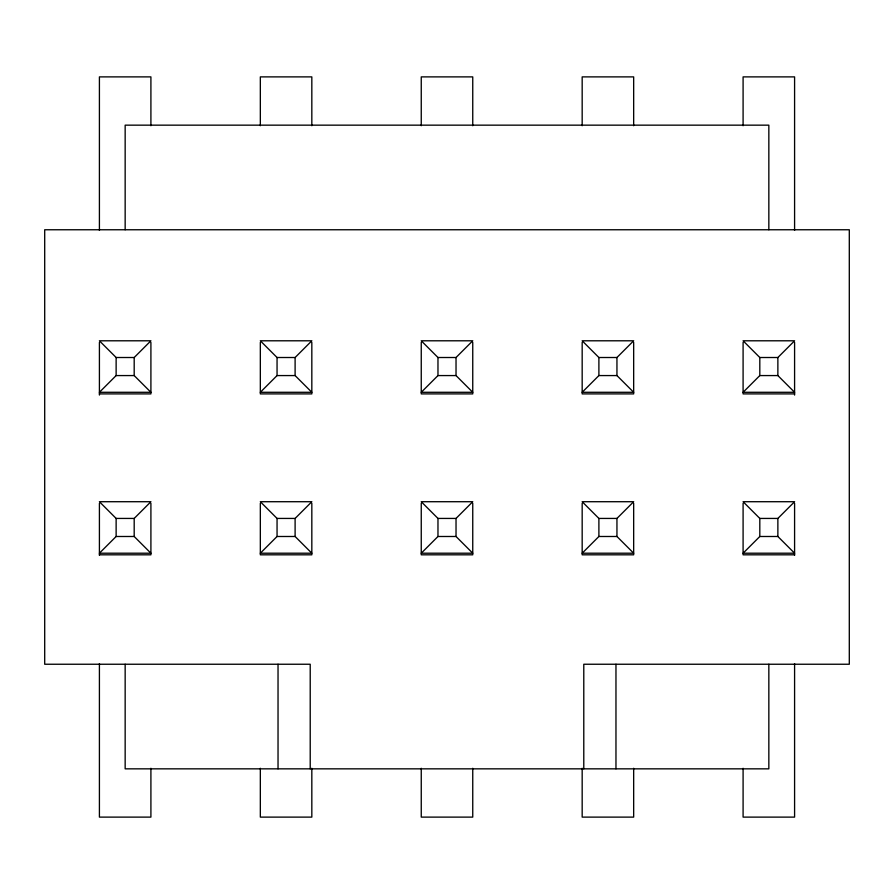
<?xml version="1.0" encoding="UTF-8"?>
<svg xmlns="http://www.w3.org/2000/svg" width="894" height="894" viewBox="0 0 894 894"><rect width="100%" height="100%" fill="white"/><g stroke="black" fill="none" stroke-linecap="round" stroke-linejoin="round"><path stroke-width="1.34" d="M116.131 375.569L99.413 392.287L150.907 392.287L134.189 375.569L116.131 375.569L116.131 357.511L99.413 340.793L150.907 340.793L134.189 357.511L116.131 357.511M116.131 536.489L99.413 553.207L150.907 553.207L134.189 536.489L116.131 536.489L116.131 518.431L99.413 501.713L150.907 501.713L134.189 518.431L116.131 518.431M277.051 375.569L260.333 392.287L311.827 392.287L295.109 375.569L277.051 375.569L277.051 357.511L260.333 340.793L311.827 340.793L295.109 357.511L277.051 357.511M277.051 536.489L260.333 553.207L311.827 553.207L295.109 536.489L277.051 536.489L277.051 518.431L260.333 501.713L311.827 501.713L295.109 518.431L277.051 518.431M437.971 375.569L421.253 392.287L472.747 392.287L456.029 375.569L437.971 375.569L437.971 357.511L421.253 340.793L472.747 340.793L456.029 357.511L437.971 357.511M437.971 536.489L421.253 553.207L472.747 553.207L456.029 536.489L437.971 536.489L437.971 518.431L421.253 501.713L472.747 501.713L456.029 518.431L437.971 518.431M616.949 375.569L598.891 375.569L582.173 392.287L633.667 392.287L616.949 375.569L616.949 357.511L633.667 340.793L582.173 340.793L598.891 357.511L616.949 357.511M616.949 536.489L598.891 536.489L582.173 553.207L633.667 553.207L616.949 536.489L616.949 518.431L633.667 501.713L582.173 501.713L598.891 518.431L616.949 518.431M759.811 375.569L743.093 392.287L794.587 392.287L777.869 375.569L759.811 375.569L759.811 357.511L743.093 340.793L794.587 340.793L777.869 357.511L759.811 357.511M759.811 536.489L743.093 553.207L794.587 553.207L777.869 536.489L759.811 536.489L759.811 518.431L743.093 501.713L794.587 501.713L777.869 518.431L759.811 518.431M99.413 393.896L150.907 393.896L150.907 342.402M794.587 393.896L743.093 393.896L743.093 342.402M99.413 554.816L150.907 554.816L150.907 503.322M794.587 554.816L743.093 554.816L743.093 503.322M794.587 230.395L794.587 76.884L743.093 76.884L743.093 125.73M794.587 342.402L794.587 395.059M794.587 503.322L794.587 555.286M794.587 663.605L794.587 817.116L743.093 817.116L743.093 768.27M777.869 357.511L777.869 375.569M777.869 518.431L777.869 536.489M768.84 229.758L768.84 125.16L125.16 125.16L125.16 229.758M768.84 664.242L768.84 768.84L125.16 768.84L125.16 664.242M633.667 125.73L633.667 76.884L582.173 76.884L582.173 125.73M633.667 342.402L633.667 393.896L582.173 393.896L582.173 342.402M633.667 503.322L633.667 554.816L582.173 554.816L582.173 503.322M633.667 768.27L633.667 817.116L582.173 817.116L582.173 768.27M615.966 664.242L615.966 768.84M598.891 357.511L598.891 375.569M598.891 518.431L598.891 536.489M583.782 768.84L583.782 664.242L849.3 664.242L849.3 229.758L44.7 229.758L44.7 664.242L310.218 664.242L310.218 768.84M472.747 125.73L472.747 76.884L421.253 76.884L421.253 125.73M472.747 342.402L472.747 393.896L421.253 393.896L421.253 342.402M472.747 503.322L472.747 554.816L421.253 554.816L421.253 503.322M472.747 768.27L472.747 817.116L421.253 817.116L421.253 768.27M456.029 357.511L456.029 375.569M456.029 518.431L456.029 536.489M311.827 125.73L311.827 76.884L260.333 76.884L260.333 125.73M311.827 342.402L311.827 393.896L260.333 393.896L260.333 342.402M311.827 503.322L311.827 554.816L260.333 554.816L260.333 503.322M311.827 768.27L311.827 817.116L260.333 817.116L260.333 768.27M295.109 357.511L295.109 375.569M295.109 518.431L295.109 536.489M278.034 664.242L278.034 768.84M150.907 125.73L150.907 76.884L99.413 76.884L99.413 230.395M150.907 768.27L150.907 817.116L99.413 817.116L99.413 663.605M134.189 357.511L134.189 375.569M134.189 518.431L134.189 536.489M99.413 342.402L99.413 395.059M99.413 503.322L99.413 555.286"/></g></svg>
